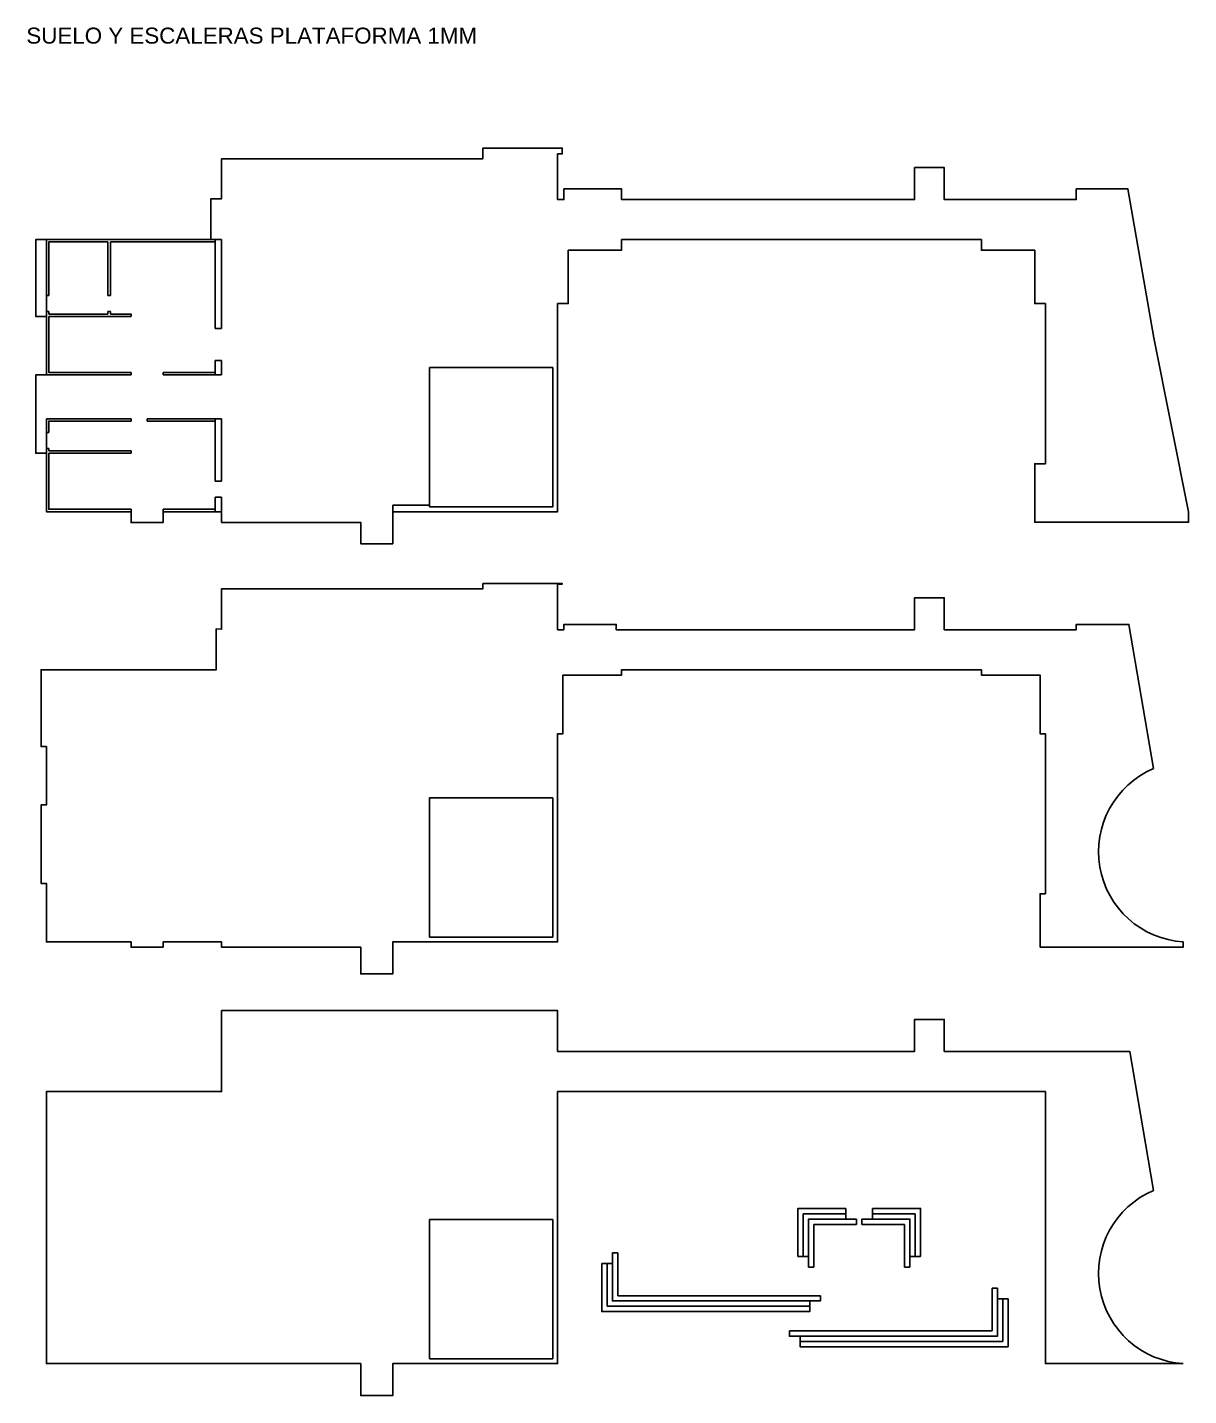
# Model space of a CAD drawing. Header units: metres. Extents: x -48 to 2360, y -1392 to 453.
# Drawn here: x 2111.4 to 2184, y -849.5 to -764 of the extents above; entities that cross this region are included whole.
import ezdxf

# ---------------------------------------------------------------- set-up
doc = ezdxf.new("R2010")
doc.units = ezdxf.units.M
doc.layers.get('0').update_dxf_attribs({"color": 200})
doc.layers.add('CORTE_LASER', color=151, linetype='Continuous')
doc.layers.add('TRAZO_LASER', color=91, linetype='Continuous')
doc.styles.add('TITULOS', font='helvc-ms.shx', dxfattribs={"height": 0.26})

msp = doc.modelspace()

# ---------------------------------------------------------------- linework, layer by layer
at = {"layer": 'CORTE_LASER', "ltscale": 7, "transparency": 33554687}
msp.add_line((2136.505, -785.302), (2136.505, -794.002), dxfattribs=at)
at = {"layer": 'CORTE_LASER', "transparency": 33554687}
for p, q in [((2148.271, -840.614), (2148.271, -843.284)), ((2171.667, -842.816), (2171.667, -845.486)), ((2171.667, -842.816), (2171.999, -842.816)), ((2171.999, -843.476), (2172.664, -843.476))]:
    msp.add_line(p, q, dxfattribs=at)
at = {"layer": 'CORTE_LASER', "ltscale": 7, "transparency": 33554687}
for points in [[(2122.839, -777.302), (2122.839, -774.746), (2123.505, -774.746), (2123.505, -772.246), (2139.839, -772.246), (2139.839, -771.586), (2144.805, -771.586), (2144.805, -771.946), (2144.505, -771.946), (2144.505, -774.8), (2144.905, -774.8), (2144.905, -774.134), (2148.505, -774.134), (2148.505, -774.8), (2166.826, -774.8), (2166.826, -772.8), (2168.676, -772.8), (2168.676, -774.8), (2176.926, -774.8), (2176.926, -774.14), (2180.162, -774.14), (2181.772, -783.444), (2181.778, -783.476), (2181.772, -783.444), (2183.956, -794.302), (2183.956, -794.962), (2174.339, -794.962), (2174.339, -791.302), (2175.005, -791.302), (2175.005, -781.302), (2174.338, -781.302), (2174.338, -777.969), (2171.005, -777.969), (2171.005, -777.302), (2148.505, -777.302), (2148.505, -777.969), (2145.172, -777.969), (2145.172, -781.302), (2144.505, -781.302), (2144.505, -794.302), (2134.205, -794.302)], [(2112.555, -782.102), (2111.895, -782.102), (2111.895, -777.302), (2122.839, -777.302)], [(2112.555, -785.752), (2112.555, -777.302)], [(2136.505, -794.002), (2144.205, -794.002), (2144.205, -785.302), (2136.505, -785.302)], [(2112.555, -790.652), (2111.889, -790.652), (2111.889, -785.752), (2112.555, -785.752)], [(2117.855, -794.302), (2112.555, -794.302), (2112.555, -790.652)], [(2119.855, -794.302), (2119.855, -794.979), (2117.855, -794.979), (2117.855, -794.302)], [(2123.505, -794.302), (2119.855, -794.302)], [(2134.205, -794.302), (2134.205, -796.302), (2132.205, -796.302), (2132.205, -794.968), (2123.505, -794.968), (2123.505, -794.302)], [(2119.855, -821.514), (2117.855, -821.514), (2117.855, -821.176), (2112.555, -821.179), (2112.555, -817.526), (2112.222, -817.526), (2112.222, -812.626), (2112.555, -812.626), (2112.555, -808.976), (2112.225, -808.976), (2112.225, -804.176), (2123.172, -804.176), (2123.172, -801.62), (2123.505, -801.648), (2123.505, -799.12), (2139.839, -799.12), (2139.839, -798.79), (2144.805, -798.79), (2144.805, -798.82), (2144.505, -798.82), (2144.505, -801.674), (2144.905, -801.674), (2144.905, -801.341), (2148.172, -801.341), (2148.172, -801.674), (2166.826, -801.674), (2166.826, -799.674), (2168.676, -799.674), (2168.676, -801.674), (2176.926, -801.674), (2176.926, -801.344), (2180.219, -801.344), (2181.766, -810.355)], [(2183.623, -821.176), (2183.623, -821.506), (2174.672, -821.506), (2174.672, -818.176), (2175.005, -818.176), (2175.005, -808.176), (2174.671, -808.176), (2174.671, -804.51), (2171.005, -804.509), (2171.005, -804.176), (2148.505, -804.176), (2148.505, -804.509), (2144.839, -804.509), (2144.838, -808.176), (2144.505, -808.176), (2144.505, -821.176), (2134.205, -821.176), (2134.205, -823.176), (2132.205, -823.176), (2132.205, -821.509), (2123.505, -821.509), (2123.505, -821.176), (2119.855, -821.176), (2119.855, -821.514)], [(2136.505, -820.876), (2136.505, -812.176), (2144.205, -812.176)], [(2144.205, -820.876), (2144.205, -812.176)], [(2136.505, -820.876), (2144.205, -820.876)], [(2112.555, -835.327), (2112.555, -830.527), (2123.505, -830.527), (2123.505, -825.471), (2144.505, -825.471), (2144.505, -828.025), (2166.826, -828.025), (2166.826, -826.025), (2168.676, -826.025), (2168.676, -828.025), (2180.276, -828.025), (2181.766, -836.706)], [(2183.623, -847.527), (2175.005, -847.527), (2175.005, -830.527), (2144.505, -830.527), (2144.505, -847.527), (2134.205, -847.527), (2134.205, -849.527), (2132.205, -849.527), (2132.205, -847.527), (2112.555, -847.527), (2112.555, -835.327)], [(2136.505, -847.227), (2136.505, -838.527), (2144.205, -838.527)], [(2144.205, -847.227), (2144.205, -838.527)], [(2159.534, -840.83), (2159.534, -837.83), (2162.534, -837.83)], [(2160.2, -841.493), (2160.2, -838.493), (2163.2, -838.493)], [(2163.53, -838.496), (2166.53, -838.496), (2166.53, -841.496)], [(2164.196, -837.83), (2167.196, -837.83), (2167.196, -840.83)], [(2147.939, -840.614), (2147.939, -843.614), (2160.939, -843.614), (2160.939, -843.284)], [(2147.274, -841.274), (2147.274, -844.274), (2160.274, -844.274), (2160.274, -843.614)], [(2158.999, -845.486), (2158.999, -845.816), (2171.999, -845.816), (2171.999, -842.816)], [(2159.664, -845.816), (2159.664, -846.476), (2172.664, -846.476), (2172.664, -843.476)], [(2136.505, -847.227), (2144.205, -847.227)]]:
    msp.add_lwpolyline(points, dxfattribs=at)
at = {"layer": 'CORTE_LASER', "transparency": 33554687}
for points in [[(2162.534, -838.493), (2162.534, -837.83)], [(2163.2, -838.826), (2163.2, -838.493)], [(2163.53, -838.829), (2163.53, -838.496)], [(2164.196, -838.496), (2164.196, -837.83)], [(2160.533, -838.826), (2160.533, -841.493)], [(2160.533, -838.826), (2163.2, -838.826)], [(2166.197, -838.829), (2163.53, -838.829)], [(2166.197, -838.829), (2166.197, -841.496)], [(2148.271, -840.614), (2147.939, -840.614)], [(2160.2, -840.83), (2159.534, -840.83)], [(2166.53, -840.83), (2167.196, -840.83)], [(2147.939, -841.274), (2147.274, -841.274)], [(2160.533, -841.493), (2160.2, -841.493)], [(2166.197, -841.496), (2166.53, -841.496)], [(2148.271, -843.284), (2160.939, -843.284)], [(2158.999, -845.486), (2171.667, -845.486)]]:
    msp.add_lwpolyline(points, dxfattribs=at)
at = {"layer": 'CORTE_LASER', "ltscale": 7, "transparency": 33554687}
for centre, start in [((2183.963, -815.548), 112.93308), ((2183.963, -841.899), 112.93037)]:
    msp.add_arc(centre, 5.638, start, 266.54294, dxfattribs=at)
at = {"layer": 'TRAZO_LASER', "ltscale": 7, "transparency": 33554687}
for p, q in [((2123.105, -777.302), (2123.105, -782.852)), ((2123.105, -784.852), (2123.105, -785.752)), ((2123.105, -788.492), (2123.105, -792.402)), ((2123.105, -793.402), (2123.105, -794.302))]:
    msp.add_line(p, q, dxfattribs=at)
at = {"layer": 'TRAZO_LASER', "transparency": 33554687}
for p, q in [((2147.606, -841.274), (2147.606, -843.944)), ((2172.332, -843.476), (2172.332, -846.146))]:
    msp.add_line(p, q, dxfattribs=at)
at = {"layer": 'TRAZO_LASER', "ltscale": 7, "transparency": 33554687}
for points in [[(2112.705, -780.802), (2112.705, -777.452), (2116.405, -777.452)], [(2116.405, -780.802), (2116.405, -777.452)], [(2116.555, -777.452), (2123.105, -777.452)], [(2116.555, -780.802), (2116.555, -777.452)], [(2122.839, -777.302), (2123.505, -777.302)], [(2123.505, -782.852), (2123.505, -777.302)], [(2112.705, -780.802), (2112.555, -780.802)], [(2116.405, -780.802), (2116.555, -780.802)], [(2112.705, -781.802), (2112.555, -781.802)], [(2112.705, -781.952), (2112.705, -781.802)], [(2116.405, -781.952), (2112.705, -781.952)], [(2117.855, -785.602), (2112.705, -785.602), (2112.705, -782.102)], [(2112.705, -782.102), (2117.855, -782.102)], [(2116.405, -781.952), (2116.405, -781.802)], [(2116.555, -781.802), (2116.405, -781.802)], [(2116.555, -781.952), (2116.555, -781.802)], [(2117.855, -782.102), (2117.855, -781.952), (2116.555, -781.952)], [(2123.105, -782.852), (2123.505, -782.852)], [(2123.105, -784.852), (2123.505, -784.852)], [(2123.505, -785.752), (2123.505, -784.852)], [(2112.555, -785.752), (2117.855, -785.752)], [(2117.855, -785.602), (2117.855, -785.752)], [(2123.105, -785.602), (2119.855, -785.602)], [(2119.855, -785.602), (2119.855, -785.752)], [(2123.505, -785.752), (2119.855, -785.752)], [(2112.555, -788.492), (2117.855, -788.492)], [(2112.555, -790.652), (2112.555, -788.492)], [(2112.705, -789.352), (2112.705, -788.642), (2117.855, -788.642)], [(2117.855, -788.492), (2117.855, -788.642)], [(2118.855, -788.492), (2123.505, -788.492)], [(2118.855, -788.492), (2118.855, -788.642)], [(2118.855, -788.642), (2123.105, -788.642)], [(2123.505, -792.402), (2123.505, -788.492)], [(2112.555, -789.352), (2112.705, -789.352)], [(2112.555, -790.352), (2112.705, -790.352)], [(2112.705, -790.502), (2112.705, -790.352)], [(2117.855, -790.652), (2117.855, -790.502), (2112.705, -790.502)], [(2117.855, -794.152), (2112.705, -794.152), (2112.705, -790.652)], [(2112.705, -790.652), (2117.855, -790.652)], [(2123.105, -792.402), (2123.505, -792.402)], [(2123.105, -793.402), (2123.505, -793.402)], [(2123.505, -793.402), (2123.505, -794.302)], [(2134.205, -793.902), (2136.505, -793.902)], [(2134.205, -793.902), (2134.205, -794.302)], [(2117.855, -794.152), (2117.855, -794.302)], [(2123.105, -794.152), (2119.855, -794.152)], [(2119.855, -794.152), (2119.855, -794.302)]]:
    msp.add_lwpolyline(points, dxfattribs=at)
at = {"layer": 'TRAZO_LASER', "transparency": 33554687}
for points in [[(2159.867, -838.163), (2159.867, -840.83)], [(2159.867, -838.163), (2162.534, -838.163)], [(2166.863, -838.163), (2164.196, -838.163)], [(2166.863, -838.163), (2166.863, -840.83)], [(2147.606, -843.944), (2160.274, -843.944)], [(2159.664, -846.146), (2172.332, -846.146)]]:
    msp.add_lwpolyline(points, dxfattribs=at)

# ---------------------------------------------------------------- texts
at = {"transparency": 33554687, "style": 'TITULOS'}
msp.add_text('SUELO Y ESCALERAS PLATAFORMA 1MM', height=1, dxfattribs=at).set_placement((2111.303, -765.058))

doc.saveas('drawing.dxf')
